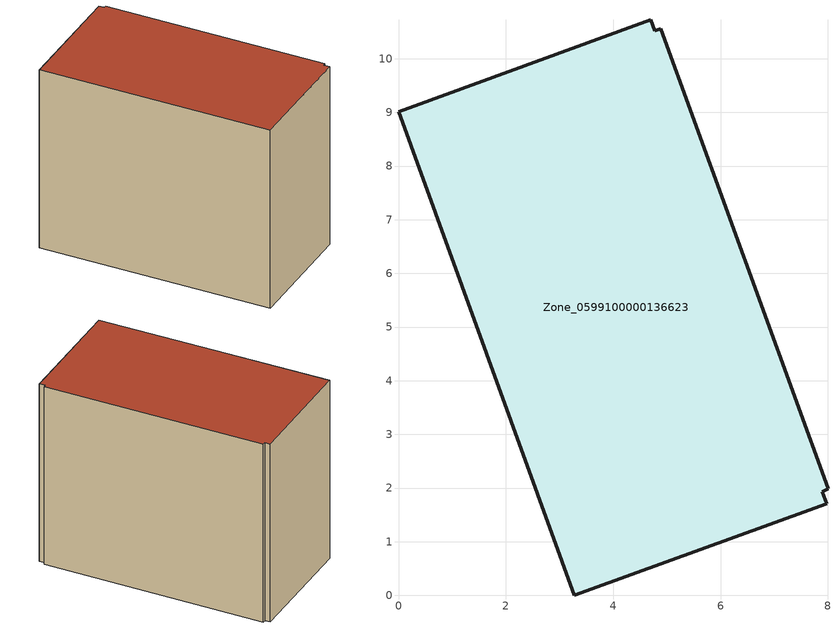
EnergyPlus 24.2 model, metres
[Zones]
Zone_0599100000136623
 floor ground (C_G): 4.88,10.56 8,1.98 7.9,1.94 7.98,1.71 3.28,0 0,9.02 4.7,10.73 4.78,10.52 z0
 wall outside (C_F): 3.28,0 7.98,1.71 7.9,1.94 8,1.98 4.88,10.56 4.78,10.52 4.7,10.73 0,9.02 3.28,0 z0:7.82
 roof outside (C_R): 8,1.98 4.88,10.56 4.78,10.52 4.7,10.73 0,9.02 3.28,0 7.98,1.71 7.9,1.94 z7.82
[BUILDING]
Pand.0599100000136623: North Axis=0; Terrain=City; Loads Convergence Tolerance Value=0.04; Temperature Convergence Tolerance Value=0.4; Solar Distribution=FullExterior; Maximum Number of Warmup Days=25; Minimum Number of Warmup Days=1
[Site:Location]
Rotterdam.The.Hague.AP_ZH_NLD Design_Conditions: Latitude=51.96; Longitude=4.45; Time Zone=1; Elevation=-4.5
[SITE:GROUNDTEMPERATURE:BUILDINGSURFACE]
18, 18, 18, 18, 18, 18, 18, 18, 18, 18, 18, 18
[MATERIAL] Thermal Absorptance=0.9; Solar Absorptance=0.7; Visible Absorptance=0.7
Name | Roughness | Thickness | Conductivity | Density | Specific Heat
G.TI.1975-1991 | MediumSmooth | 0.15 | 0.288461 | 540 | 1210
F.TI.1975-1991 | Rough | 0.3 | 0.230769 | 1920 | 840
R.TI.1975-1991 | MediumRough | 0.2 | 0.153846 | 1500 | 1000
[CONSTRUCTION]
C_G: G.TI.1975-1991
C_F: F.TI.1975-1991
C_R: R.TI.1975-1991
[ZONE]
Zone_0599100000136623: Type=1; Multiplier=1; Ceiling Height=Autocalculate; Volume=Autocalculate; Floor Area=autocalculate; Part of Total Floor Area=Yes
[ZONEINFILTRATION:DESIGNFLOWRATE]
Infil_Zone_0599100000136623: Zone or ZoneList or Space or SpaceList=Zone_0599100000136623; Schedule=AlwaysOn; Design Flow Rate Calculation Method=Flow/Area; Flow Rate per Floor Area=0.003; Constant Term Coefficient=1; Temperature Term Coefficient=0; Velocity Term Coefficient=0; Velocity Squared Term Coefficient=0
[HVACTEMPLATE:ZONE:IDEALLOADSAIRSYSTEM]
Zone_0599100000136623: Maximum Heating Supply Air Temperature=50; Minimum Cooling Supply Air Temperature=13; Maximum Heating Supply Air Humidity Ratio=0.0156; Minimum Cooling Supply Air Humidity Ratio=0.0077; Heating Limit=NoLimit; Cooling Limit=NoLimit; Dehumidification Control Type=ConstantSensibleHeatRatio; Cooling Sensible Heat Ratio=0.7; Dehumidification Setpoint=60; Humidification Control Type=None; Humidification Setpoint=30; Outdoor Air Method=None; Outdoor Air Flow Rate per Person=0.00944; Outdoor Air Flow Rate per Zone Floor Area=0; Outdoor Air Flow Rate per Zone=0; Demand Controlled Ventilation Type=None; Outdoor Air Economizer Type=NoEconomizer; Heat Recovery Type=None; Sensible Heat Recovery Effectiveness=0.7; Latent Heat Recovery Effectiveness=0.65
[ZONECONTROL:THERMOSTAT]
ThermostatControl_Zone_0599100000136623: Zone or ZoneList=Zone_0599100000136623; Control Type Schedule=DualSetpointControlType; Control 1=Thermostat_Zone_0599100000136623; Temperature Difference Between Cutout And Setpoint=0
[THERMOSTATSETPOINT:DUALSETPOINT]
Thermostat_Zone_0599100000136623: Heating Setpoint Temperature Schedule=HeatingSetpoint_Zone_0599100000136623; Cooling Setpoint Temperature Schedule=CoolingSetpoint_Zone_0599100000136623
[SCHEDULE:COMPACT]
HeatingSetpoint_Zone_0599100000136623: Through: 12/31, For: AllDays, Until: 24:00, 21
CoolingSetpoint_Zone_0599100000136623: Through: 12/31, For: AllDays, Until: 24:00, 24
DualSetpointControlType: Through: 12/31, For: AllDays, Until: 24:00, 4
AlwaysOn: Through: 12/31, For: AllDays, Until: 24:00, 1
